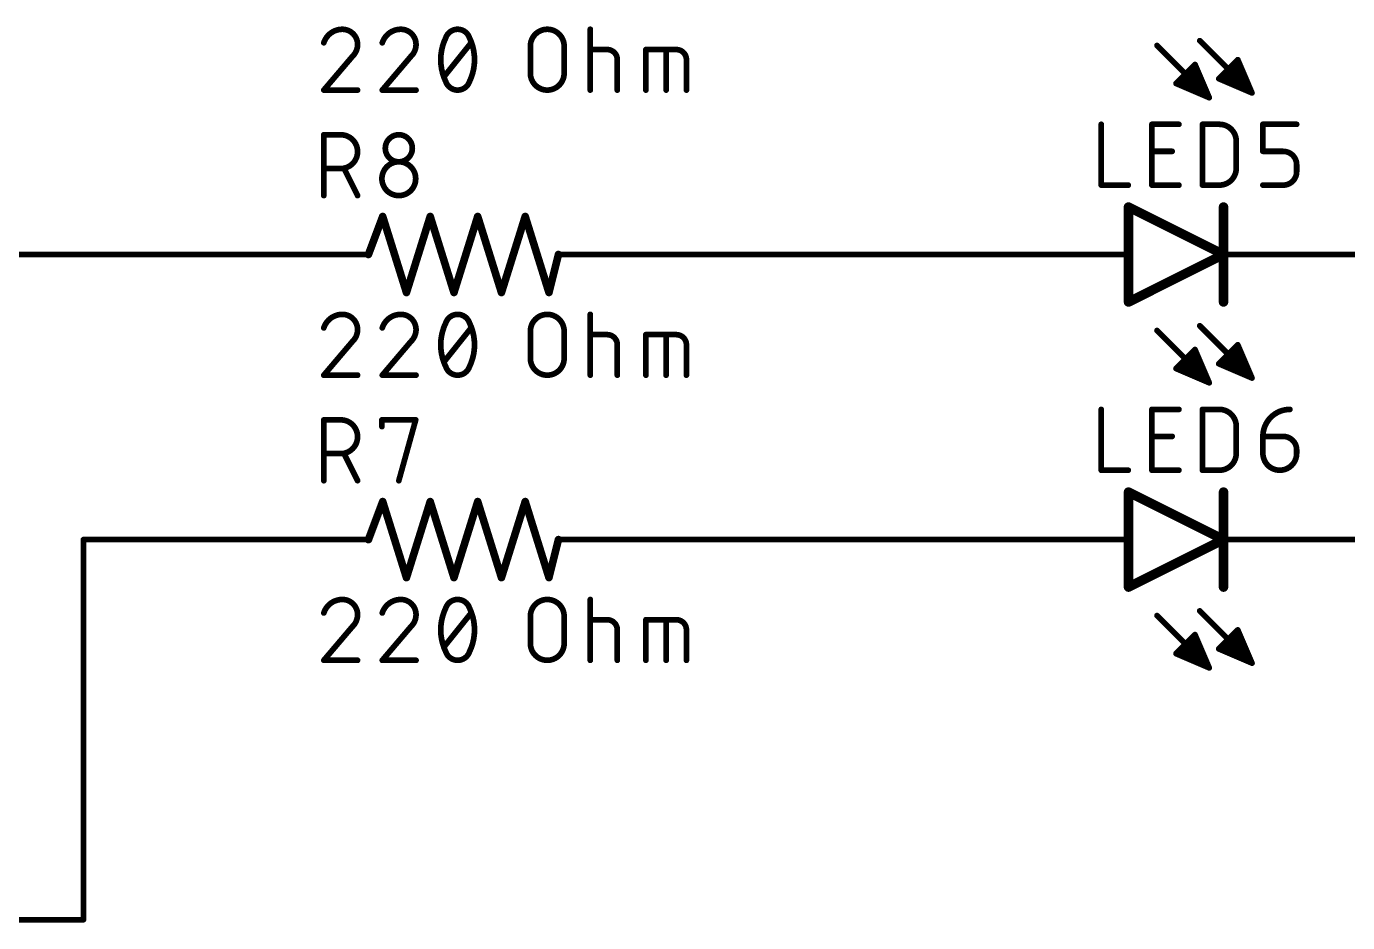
# Model space of a CAD drawing. Extents: x -51 to 244, y 79 to 198.
# Drawn here: x 173.74 to 209.06, y 78.66 to 102.62 of the extents above; entities that cross this region are included whole.
import ezdxf

# ---------------------------------------------------------------- set-up
doc = ezdxf.new("R2010")
doc.units = 0
for name, color, linetype in [('91', 122, 'CONTINUOUS'), ('94', 12, 'CONTINUOUS'), ('95', 251, 'CONTINUOUS'), ('96', 251, 'CONTINUOUS')]:
    doc.layers.add(name, color=color, linetype=linetype)

msp = doc.modelspace()

# ---------------------------------------------------------------- linework, layer by layer
at = {"layer": '91', "const_width": 0.1524}
for points in [[(93.98, 96.52), (180.34, 96.52)], [(190.5, 96.52), (200.66, 96.52)], [(208.28, 96.52), (241.3, 96.52)], [(175.26, 78.74), (175.26, 88.9)], [(175.26, 88.9), (180.34, 88.9)], [(190.5, 88.9), (200.66, 88.9)], [(208.28, 88.9), (241.3, 88.9)], [(91.44, 78.74), (175.26, 78.74)]]:
    msp.add_lwpolyline(points, dxfattribs=at)
at = {"layer": '91', "const_width": 0.0762}
for points in [[(180.34, 96.4819, 1), (180.34, 96.5581)], [(190.5, 96.5581, 1), (190.5, 96.4819)], [(200.66, 96.4819, 1), (200.66, 96.5581)], [(208.28, 96.5581, 1), (208.28, 96.4819)], [(175.2981, 88.9, 1), (175.2219, 88.9)], [(175.26, 88.9381, 1), (175.26, 88.8619)], [(180.34, 88.8619, 1), (180.34, 88.9381)], [(190.5, 88.9381, 1), (190.5, 88.8619)], [(200.66, 88.8619, 1), (200.66, 88.9381)], [(208.28, 88.9381, 1), (208.28, 88.8619)], [(175.2219, 78.74, 1), (175.2981, 78.74)], [(175.26, 78.7019, 1), (175.26, 78.7781)]]:
    msp.add_lwpolyline(points, format="xyb", dxfattribs=at)
at = {"layer": '94'}
for points, const_width in [([(203.962, 102.108), (205.359, 100.711)], 0.1524), ([(205.105, 102.235), (206.502, 100.838)], 0.1524), ([(205.613, 101.219), (206.121, 101.727)], 0.1524), ([(206.0956, 101.0122), (206.0956, 101.7016)], 0.1524), ([(206.121, 101.727), (206.502, 100.838)], 0.1524), ([(204.47, 101.092), (204.978, 101.6)], 0.1524), ([(204.724, 100.9831), (204.724, 101.346)], 0.1524), ([(204.8764, 100.9178), (204.8764, 101.4984)], 0.1524), ([(204.978, 101.6), (205.359, 100.711)], 0.1524), ([(205.0288, 100.8525), (205.0288, 101.4815)], 0.1524), ([(205.7908, 101.1428), (205.7908, 101.3968)], 0.1524), ([(205.9432, 101.0775), (205.9432, 101.5492)], 0.1524), ([(206.248, 100.9469), (206.248, 101.4307)], 0.1524), ([(205.359, 100.711), (204.47, 101.092)], 0.1524), ([(204.5716, 101.0485), (204.5716, 101.1936)], 0.1524), ([(205.1812, 100.7872), (205.1812, 101.1259)], 0.1524), ([(206.502, 100.838), (205.613, 101.219)], 0.1524), ([(205.6384, 101.2081), (205.6384, 101.2444)], 0.1524), ([(206.4004, 100.8815), (206.4004, 101.0751)], 0.1524), ([(205.3336, 100.7219), (205.3336, 100.7703)], 0.1524), ([(203.2, 97.79), (205.74, 96.52)], 0.254), ([(203.2, 97.79), (203.2, 96.52)], 0.254), ([(205.74, 97.79), (205.74, 96.52)], 0.254), ([(182.88, 96.52), (183.261, 97.536)], 0.2032), ([(183.261, 97.536), (183.896, 95.504)], 0.2032), ([(183.896, 95.504), (184.531, 97.536)], 0.2032), ([(184.531, 97.536), (185.166, 95.504)], 0.2032), ([(185.166, 95.504), (185.801, 97.536)], 0.2032), ([(185.801, 97.536), (186.436, 95.504)], 0.2032), ([(186.436, 95.504), (187.071, 97.536)], 0.2032), ([(187.071, 97.536), (187.706, 95.504)], 0.2032), ([(180.34, 96.52), (182.88, 96.52)], 0.1524), ([(187.706, 95.504), (187.96, 96.52)], 0.2032), ([(190.5, 96.52), (187.96, 96.52)], 0.1524), ([(200.66, 96.52), (203.2, 96.52)], 0.1524), ([(205.74, 96.52), (203.2, 95.25)], 0.254), ([(203.2, 96.52), (203.2, 95.25)], 0.254), ([(205.74, 96.52), (205.74, 95.25)], 0.254), ([(208.28, 96.52), (205.74, 96.52)], 0.1524), ([(205.105, 94.615), (206.502, 93.218)], 0.1524), ([(203.962, 94.488), (205.359, 93.091)], 0.1524), ([(204.47, 93.472), (204.978, 93.98)], 0.1524), ([(204.8764, 93.2978), (204.8764, 93.8784)], 0.1524), ([(204.978, 93.98), (205.359, 93.091)], 0.1524), ([(205.613, 93.599), (206.121, 94.107)], 0.1524), ([(205.9432, 93.4575), (205.9432, 93.9292)], 0.1524), ([(206.0956, 93.3922), (206.0956, 94.0816)], 0.1524), ([(206.121, 94.107), (206.502, 93.218)], 0.1524), ([(204.5716, 93.4285), (204.5716, 93.5736)], 0.1524), ([(204.724, 93.3631), (204.724, 93.726)], 0.1524), ([(205.0288, 93.2325), (205.0288, 93.8615)], 0.1524), ([(206.502, 93.218), (205.613, 93.599)], 0.1524), ([(205.6384, 93.5881), (205.6384, 93.6244)], 0.1524), ([(205.7908, 93.5228), (205.7908, 93.7768)], 0.1524), ([(206.248, 93.3269), (206.248, 93.8107)], 0.1524), ([(205.359, 93.091), (204.47, 93.472)], 0.1524), ([(205.1812, 93.1672), (205.1812, 93.5059)], 0.1524), ([(206.4004, 93.2615), (206.4004, 93.4551)], 0.1524), ([(205.3336, 93.1019), (205.3336, 93.1503)], 0.1524), ([(203.2, 90.17), (205.74, 88.9)], 0.254), ([(203.2, 90.17), (203.2, 88.9)], 0.254), ([(205.74, 90.17), (205.74, 88.9)], 0.254), ([(182.88, 88.9), (183.261, 89.916)], 0.2032), ([(183.261, 89.916), (183.896, 87.884)], 0.2032), ([(183.896, 87.884), (184.531, 89.916)], 0.2032), ([(184.531, 89.916), (185.166, 87.884)], 0.2032), ([(185.166, 87.884), (185.801, 89.916)], 0.2032), ([(185.801, 89.916), (186.436, 87.884)], 0.2032), ([(186.436, 87.884), (187.071, 89.916)], 0.2032), ([(187.071, 89.916), (187.706, 87.884)], 0.2032), ([(205.74, 88.9), (203.2, 87.63)], 0.254), ([(203.2, 88.9), (203.2, 87.63)], 0.254), ([(205.74, 88.9), (205.74, 87.63)], 0.254), ([(180.34, 88.9), (182.88, 88.9)], 0.1524), ([(187.706, 87.884), (187.96, 88.9)], 0.2032), ([(190.5, 88.9), (187.96, 88.9)], 0.1524), ([(200.66, 88.9), (203.2, 88.9)], 0.1524), ([(208.28, 88.9), (205.74, 88.9)], 0.1524), ([(203.962, 86.868), (205.359, 85.471)], 0.1524), ([(205.105, 86.995), (206.502, 85.598)], 0.1524), ([(205.613, 85.979), (206.121, 86.487)], 0.1524), ([(206.0956, 85.7722), (206.0956, 86.4616)], 0.1524), ([(206.121, 86.487), (206.502, 85.598)], 0.1524), ([(204.47, 85.852), (204.978, 86.36)], 0.1524), ([(204.8764, 85.6778), (204.8764, 86.2584)], 0.1524), ([(204.978, 86.36), (205.359, 85.471)], 0.1524), ([(205.0288, 85.6125), (205.0288, 86.2415)], 0.1524), ([(205.7908, 85.9028), (205.7908, 86.1568)], 0.1524), ([(205.9432, 85.8375), (205.9432, 86.3092)], 0.1524), ([(206.248, 85.7069), (206.248, 86.1907)], 0.1524), ([(205.359, 85.471), (204.47, 85.852)], 0.1524), ([(204.5716, 85.8085), (204.5716, 85.9536)], 0.1524), ([(204.724, 85.7431), (204.724, 86.106)], 0.1524), ([(205.1812, 85.5472), (205.1812, 85.8859)], 0.1524), ([(206.502, 85.598), (205.613, 85.979)], 0.1524), ([(205.6384, 85.9681), (205.6384, 86.0044)], 0.1524), ([(206.4004, 85.6415), (206.4004, 85.8351)], 0.1524), ([(205.3336, 85.4819), (205.3336, 85.5303)], 0.1524)]:
    msp.add_lwpolyline(points, dxfattribs=dict(at, const_width=const_width))
for points, const_width in [([(203.9889, 102.1349, 1), (203.9351, 102.0811)], 0.0762), ([(205.1319, 102.2619, 1), (205.0781, 102.2081)], 0.0762), ([(206.1337, 101.7016, 1), (206.0575, 101.7016)], 0.0762), ([(206.156, 101.742, 1), (206.086, 101.712)], 0.0762), ([(206.1479, 101.7001, 1), (206.0941, 101.7539)], 0.0762), ([(204.7621, 101.346, 1), (204.6859, 101.346)], 0.0762), ([(204.9145, 101.4984, 1), (204.8383, 101.4984)], 0.0762), ([(205.013, 101.615, 1), (204.943, 101.585)], 0.0762), ([(205.0049, 101.5731, 1), (204.9511, 101.6269)], 0.0762), ([(205.0669, 101.4815, 1), (204.9907, 101.4815)], 0.0762), ([(205.8289, 101.3968, 1), (205.7527, 101.3968)], 0.0762), ([(205.9813, 101.5492, 1), (205.9051, 101.5492)], 0.0762), ([(206.2861, 101.4307, 1), (206.2099, 101.4307)], 0.0762), ([(204.485, 101.127, 1), (204.455, 101.057)], 0.0762), ([(204.4431, 101.1189, 1), (204.4969, 101.0651)], 0.0762), ([(204.6097, 101.1936, 1), (204.5335, 101.1936)], 0.0762), ([(204.5335, 101.0485, 1), (204.6097, 101.0485)], 0.0762), ([(204.6859, 100.9831, 1), (204.7621, 100.9831)], 0.0762), ([(205.2193, 101.1259, 1), (205.1431, 101.1259)], 0.0762), ([(205.628, 101.254, 1), (205.598, 101.184)], 0.0762), ([(205.5861, 101.2459, 1), (205.6399, 101.1921)], 0.0762), ([(205.6765, 101.2444, 1), (205.6003, 101.2444)], 0.0762), ([(205.6003, 101.2081, 1), (205.6765, 101.2081)], 0.0762), ([(205.7527, 101.1428, 1), (205.8289, 101.1428)], 0.0762), ([(205.9051, 101.0775, 1), (205.9813, 101.0775)], 0.0762), ([(206.0575, 101.0122, 1), (206.1337, 101.0122)], 0.0762), ([(206.4385, 101.0751, 1), (206.3623, 101.0751)], 0.0762), ([(204.8383, 100.9178, 1), (204.9145, 100.9178)], 0.0762), ([(204.9907, 100.8525, 1), (205.0669, 100.8525)], 0.0762), ([(205.1431, 100.7872, 1), (205.2193, 100.7872)], 0.0762), ([(205.3717, 100.7703, 1), (205.2955, 100.7703)], 0.0762), ([(205.2955, 100.7219, 1), (205.3717, 100.7219)], 0.0762), ([(205.324, 100.696, 1), (205.394, 100.726)], 0.0762), ([(205.3321, 100.6841, 1), (205.3859, 100.7379)], 0.0762), ([(205.344, 100.676, 1), (205.374, 100.746)], 0.0762), ([(206.2099, 100.9469, 1), (206.2861, 100.9469)], 0.0762), ([(206.3623, 100.8815, 1), (206.4385, 100.8815)], 0.0762), ([(206.467, 100.823, 1), (206.537, 100.853)], 0.0762), ([(206.4751, 100.8111, 1), (206.5289, 100.8649)], 0.0762), ([(206.487, 100.803, 1), (206.517, 100.873)], 0.0762), ([(203.2284, 97.8468, 1), (203.1716, 97.7332)], 0.127), ([(203.2635, 97.79, 1), (203.1365, 97.79)], 0.127), ([(205.8035, 97.79, 1), (205.6765, 97.79)], 0.127), ([(183.3095, 97.5512, 1), (183.2125, 97.5208)], 0.1016), ([(183.3086, 97.5182, 1), (183.2134, 97.5538)], 0.1016), ([(184.5795, 97.5512, 1), (184.4825, 97.5208)], 0.1016), ([(184.5795, 97.5208, 1), (184.4825, 97.5512)], 0.1016), ([(185.8495, 97.5512, 1), (185.7525, 97.5208)], 0.1016), ([(185.8495, 97.5208, 1), (185.7525, 97.5512)], 0.1016), ([(187.1195, 97.5512, 1), (187.0225, 97.5208)], 0.1016), ([(187.1195, 97.5208, 1), (187.0225, 97.5512)], 0.1016), ([(180.34, 96.5581, 1), (180.34, 96.4819)], 0.0762), ([(182.8324, 96.5378, 1), (182.9276, 96.5022)], 0.1016), ([(182.88, 96.4819, 1), (182.88, 96.5581)], 0.0762), ([(188.0093, 96.5077, 1), (187.9107, 96.5323)], 0.1016), ([(187.96, 96.5581, 1), (187.96, 96.4819)], 0.0762), ([(190.5, 96.4819, 1), (190.5, 96.5581)], 0.0762), ([(200.66, 96.5581, 1), (200.66, 96.4819)], 0.0762), ([(203.2635, 96.52, 1), (203.1365, 96.52)], 0.127), ([(203.1365, 96.52, 1), (203.2635, 96.52)], 0.127), ([(203.2, 96.4819, 1), (203.2, 96.5581)], 0.0762), ([(205.8035, 96.52, 1), (205.6765, 96.52)], 0.127), ([(205.6765, 96.52, 1), (205.8035, 96.52)], 0.127), ([(205.7684, 96.4632, 1), (205.7116, 96.5768)], 0.127), ([(205.7116, 96.4632, 1), (205.7684, 96.5768)], 0.127), ([(205.74, 96.5581, 1), (205.74, 96.4819)], 0.0762), ([(208.28, 96.4819, 1), (208.28, 96.5581)], 0.0762), ([(183.8475, 95.5192, 1), (183.9445, 95.4888)], 0.1016), ([(183.8475, 95.4888, 1), (183.9445, 95.5192)], 0.1016), ([(185.1175, 95.5192, 1), (185.2145, 95.4888)], 0.1016), ([(185.1175, 95.4888, 1), (185.2145, 95.5192)], 0.1016), ([(186.3875, 95.5192, 1), (186.4845, 95.4888)], 0.1016), ([(186.3875, 95.4888, 1), (186.4845, 95.5192)], 0.1016), ([(187.6567, 95.5163, 1), (187.7553, 95.4917)], 0.1016), ([(187.6575, 95.4888, 1), (187.7545, 95.5192)], 0.1016), ([(203.1716, 95.3068, 1), (203.2284, 95.1932)], 0.127), ([(203.1365, 95.25, 1), (203.2635, 95.25)], 0.127), ([(205.6765, 95.25, 1), (205.8035, 95.25)], 0.127), ([(205.1319, 94.6419, 1), (205.0781, 94.5881)], 0.0762), ([(203.9889, 94.5149, 1), (203.9351, 94.4611)], 0.0762), ([(204.9145, 93.8784, 1), (204.8383, 93.8784)], 0.0762), ([(205.013, 93.995, 1), (204.943, 93.965)], 0.0762), ([(205.0049, 93.9531, 1), (204.9511, 94.0069)], 0.0762), ([(205.9813, 93.9292, 1), (205.9051, 93.9292)], 0.0762), ([(206.1337, 94.0816, 1), (206.0575, 94.0816)], 0.0762), ([(206.156, 94.122, 1), (206.086, 94.092)], 0.0762), ([(206.1479, 94.0801, 1), (206.0941, 94.1339)], 0.0762), ([(204.6097, 93.5736, 1), (204.5335, 93.5736)], 0.0762), ([(204.7621, 93.726, 1), (204.6859, 93.726)], 0.0762), ([(205.0669, 93.8615, 1), (204.9907, 93.8615)], 0.0762), ([(205.628, 93.634, 1), (205.598, 93.564)], 0.0762), ([(205.5861, 93.6259, 1), (205.6399, 93.5721)], 0.0762), ([(205.6765, 93.6244, 1), (205.6003, 93.6244)], 0.0762), ([(205.6003, 93.5881, 1), (205.6765, 93.5881)], 0.0762), ([(205.8289, 93.7768, 1), (205.7527, 93.7768)], 0.0762), ([(206.2861, 93.8107, 1), (206.2099, 93.8107)], 0.0762), ([(204.485, 93.507, 1), (204.455, 93.437)], 0.0762), ([(204.4431, 93.4989, 1), (204.4969, 93.4451)], 0.0762), ([(204.5335, 93.4285, 1), (204.6097, 93.4285)], 0.0762), ([(204.6859, 93.3631, 1), (204.7621, 93.3631)], 0.0762), ([(204.8383, 93.2978, 1), (204.9145, 93.2978)], 0.0762), ([(204.9907, 93.2325, 1), (205.0669, 93.2325)], 0.0762), ([(205.2193, 93.5059, 1), (205.1431, 93.5059)], 0.0762), ([(205.7527, 93.5228, 1), (205.8289, 93.5228)], 0.0762), ([(205.9051, 93.4575, 1), (205.9813, 93.4575)], 0.0762), ([(206.0575, 93.3922, 1), (206.1337, 93.3922)], 0.0762), ([(206.2099, 93.3269, 1), (206.2861, 93.3269)], 0.0762), ([(206.4385, 93.4551, 1), (206.3623, 93.4551)], 0.0762), ([(206.3623, 93.2615, 1), (206.4385, 93.2615)], 0.0762), ([(206.467, 93.203, 1), (206.537, 93.233)], 0.0762), ([(206.4751, 93.1911, 1), (206.5289, 93.2449)], 0.0762), ([(206.487, 93.183, 1), (206.517, 93.253)], 0.0762), ([(205.1431, 93.1672, 1), (205.2193, 93.1672)], 0.0762), ([(205.3717, 93.1503, 1), (205.2955, 93.1503)], 0.0762), ([(205.2955, 93.1019, 1), (205.3717, 93.1019)], 0.0762), ([(205.324, 93.076, 1), (205.394, 93.106)], 0.0762), ([(205.3321, 93.0641, 1), (205.3859, 93.1179)], 0.0762), ([(205.344, 93.056, 1), (205.374, 93.126)], 0.0762), ([(203.2284, 90.2268, 1), (203.1716, 90.1132)], 0.127), ([(203.2635, 90.17, 1), (203.1365, 90.17)], 0.127), ([(205.8035, 90.17, 1), (205.6765, 90.17)], 0.127), ([(183.3095, 89.9312, 1), (183.2125, 89.9008)], 0.1016), ([(183.3086, 89.8982, 1), (183.2134, 89.9338)], 0.1016), ([(184.5795, 89.9312, 1), (184.4825, 89.9008)], 0.1016), ([(184.5795, 89.9008, 1), (184.4825, 89.9312)], 0.1016), ([(185.8495, 89.9312, 1), (185.7525, 89.9008)], 0.1016), ([(185.8495, 89.9008, 1), (185.7525, 89.9312)], 0.1016), ([(187.1195, 89.9312, 1), (187.0225, 89.9008)], 0.1016), ([(187.1195, 89.9008, 1), (187.0225, 89.9312)], 0.1016), ([(203.2635, 88.9, 1), (203.1365, 88.9)], 0.127), ([(205.8035, 88.9, 1), (205.6765, 88.9)], 0.127), ([(205.7684, 88.8432, 1), (205.7116, 88.9568)], 0.127), ([(205.7116, 88.8432, 1), (205.7684, 88.9568)], 0.127), ([(180.34, 88.9381, 1), (180.34, 88.8619)], 0.0762), ([(182.8324, 88.9178, 1), (182.9276, 88.8822)], 0.1016), ([(182.88, 88.8619, 1), (182.88, 88.9381)], 0.0762), ([(188.0093, 88.8877, 1), (187.9107, 88.9123)], 0.1016), ([(187.96, 88.9381, 1), (187.96, 88.8619)], 0.0762), ([(190.5, 88.8619, 1), (190.5, 88.9381)], 0.0762), ([(200.66, 88.9381, 1), (200.66, 88.8619)], 0.0762), ([(203.1365, 88.9, 1), (203.2635, 88.9)], 0.127), ([(203.2, 88.8619, 1), (203.2, 88.9381)], 0.0762), ([(205.6765, 88.9, 1), (205.8035, 88.9)], 0.127), ([(205.74, 88.9381, 1), (205.74, 88.8619)], 0.0762), ([(208.28, 88.8619, 1), (208.28, 88.9381)], 0.0762), ([(183.8475, 87.8992, 1), (183.9445, 87.8688)], 0.1016), ([(183.8475, 87.8688, 1), (183.9445, 87.8992)], 0.1016), ([(185.1175, 87.8992, 1), (185.2145, 87.8688)], 0.1016), ([(185.1175, 87.8688, 1), (185.2145, 87.8992)], 0.1016), ([(186.3875, 87.8992, 1), (186.4845, 87.8688)], 0.1016), ([(186.3875, 87.8688, 1), (186.4845, 87.8992)], 0.1016), ([(187.6575, 87.8688, 1), (187.7545, 87.8992)], 0.1016), ([(187.6567, 87.8963, 1), (187.7553, 87.8717)], 0.1016), ([(203.1716, 87.6868, 1), (203.2284, 87.5732)], 0.127), ([(203.1365, 87.63, 1), (203.2635, 87.63)], 0.127), ([(205.6765, 87.63, 1), (205.8035, 87.63)], 0.127), ([(203.9889, 86.8949, 1), (203.9351, 86.8411)], 0.0762), ([(205.1319, 87.0219, 1), (205.0781, 86.9681)], 0.0762), ([(206.1337, 86.4616, 1), (206.0575, 86.4616)], 0.0762), ([(206.156, 86.502, 1), (206.086, 86.472)], 0.0762), ([(206.1479, 86.4601, 1), (206.0941, 86.5139)], 0.0762), ([(204.9145, 86.2584, 1), (204.8383, 86.2584)], 0.0762), ([(205.013, 86.375, 1), (204.943, 86.345)], 0.0762), ([(205.0049, 86.3331, 1), (204.9511, 86.3869)], 0.0762), ([(205.0669, 86.2415, 1), (204.9907, 86.2415)], 0.0762), ([(205.8289, 86.1568, 1), (205.7527, 86.1568)], 0.0762), ([(205.9813, 86.3092, 1), (205.9051, 86.3092)], 0.0762), ([(206.2861, 86.1907, 1), (206.2099, 86.1907)], 0.0762), ([(204.485, 85.887, 1), (204.455, 85.817)], 0.0762), ([(204.4431, 85.8789, 1), (204.4969, 85.8251)], 0.0762), ([(204.6097, 85.9536, 1), (204.5335, 85.9536)], 0.0762), ([(204.5335, 85.8085, 1), (204.6097, 85.8085)], 0.0762), ([(204.7621, 86.106, 1), (204.6859, 86.106)], 0.0762), ([(205.2193, 85.8859, 1), (205.1431, 85.8859)], 0.0762), ([(205.628, 86.014, 1), (205.598, 85.944)], 0.0762), ([(205.5861, 86.0059, 1), (205.6399, 85.9521)], 0.0762), ([(205.6765, 86.0044, 1), (205.6003, 86.0044)], 0.0762), ([(205.6003, 85.9681, 1), (205.6765, 85.9681)], 0.0762), ([(205.7527, 85.9028, 1), (205.8289, 85.9028)], 0.0762), ([(205.9051, 85.8375, 1), (205.9813, 85.8375)], 0.0762), ([(206.4385, 85.8351, 1), (206.3623, 85.8351)], 0.0762), ([(204.6859, 85.7431, 1), (204.7621, 85.7431)], 0.0762), ([(204.8383, 85.6778, 1), (204.9145, 85.6778)], 0.0762), ([(204.9907, 85.6125, 1), (205.0669, 85.6125)], 0.0762), ([(205.1431, 85.5472, 1), (205.2193, 85.5472)], 0.0762), ([(205.3717, 85.5303, 1), (205.2955, 85.5303)], 0.0762), ([(205.2955, 85.4819, 1), (205.3717, 85.4819)], 0.0762), ([(205.324, 85.456, 1), (205.394, 85.486)], 0.0762), ([(205.3321, 85.4441, 1), (205.3859, 85.4979)], 0.0762), ([(205.344, 85.436, 1), (205.374, 85.506)], 0.0762), ([(206.0575, 85.7722, 1), (206.1337, 85.7722)], 0.0762), ([(206.2099, 85.7069, 1), (206.2861, 85.7069)], 0.0762), ([(206.3623, 85.6415, 1), (206.4385, 85.6415)], 0.0762), ([(206.467, 85.583, 1), (206.537, 85.613)], 0.0762), ([(206.4751, 85.5711, 1), (206.5289, 85.6249)], 0.0762), ([(206.487, 85.563, 1), (206.517, 85.633)], 0.0762)]:
    msp.add_lwpolyline(points, format="xyb", dxfattribs=dict(at, const_width=const_width))
at = {"layer": '95', "const_width": 0.1524}
for points in [[(202.471, 99.9998), (202.471, 98.3742)], [(203.8257, 98.3742), (203.8257, 99.9998)], [(203.8257, 99.9998), (204.5482, 99.9998)], [(205.1775, 98.3742), (205.1775, 99.9998)], [(205.1775, 99.9998), (205.629, 99.9998)], [(206.7927, 99.2773), (206.7927, 99.9998)], [(206.7927, 99.9998), (207.6958, 99.9998)], [(181.6862, 98.0948), (181.6862, 99.7204)], [(181.6862, 99.7204), (182.1378, 99.7204)], [(206.0806, 99.5482), (206.0806, 98.8258)], [(203.8257, 99.2773), (204.3676, 99.2773)], [(207.3346, 99.2773), (206.7927, 99.2773)], [(207.6958, 98.7354), (207.6958, 98.9161)], [(182.1378, 98.8173), (181.6862, 98.8173)], [(182.5893, 98.0948), (182.2281, 98.8173)], [(202.471, 98.3742), (203.1935, 98.3742)], [(204.5482, 98.3742), (203.8257, 98.3742)], [(205.629, 98.3742), (205.1775, 98.3742)], [(206.7927, 98.3742), (207.3346, 98.3742)], [(202.471, 92.3798), (202.471, 90.7542)], [(203.8257, 90.7542), (203.8257, 92.3798)], [(203.8257, 92.3798), (204.5482, 92.3798)], [(205.1775, 90.7542), (205.1775, 92.3798)], [(205.1775, 92.3798), (205.629, 92.3798)], [(181.6862, 90.4748), (181.6862, 92.1004)], [(181.6862, 92.1004), (182.1378, 92.1004)], [(183.2402, 91.9198), (183.2402, 92.1004)], [(183.2402, 92.1004), (184.1433, 92.1004)], [(184.1433, 92.1004), (183.6917, 90.4748)], [(206.0806, 91.9282), (206.0806, 91.2058)], [(203.8257, 91.6573), (204.3676, 91.6573)], [(206.7927, 91.6573), (207.3346, 91.6573)], [(206.7927, 91.2058), (206.7927, 91.6573)], [(182.1378, 91.1973), (181.6862, 91.1973)], [(182.5893, 90.4748), (182.2281, 91.1973)], [(207.6958, 91.2961), (207.6958, 91.2058)], [(202.471, 90.7542), (203.1935, 90.7542)], [(204.5482, 90.7542), (203.8257, 90.7542)], [(205.629, 90.7542), (205.1775, 90.7542)]]:
    msp.add_lwpolyline(points, dxfattribs=at)
at = {"layer": '95'}
for points, const_width in [([(202.5091, 99.9998, 1), (202.4329, 99.9998)], 0.0762), ([(203.8638, 99.9998, 1), (203.7876, 99.9998)], 0.0762), ([(203.8257, 100.0379, 1), (203.8257, 99.9617)], 0.0762), ([(204.5482, 99.9617, 1), (204.5482, 100.0379)], 0.0762), ([(205.2156, 99.9998, 1), (205.1394, 99.9998)], 0.0762), ([(205.1775, 100.0379, 1), (205.1775, 99.9617)], 0.0762), ([(206.0806, 99.5482, 0.4142), (205.629, 99.9998)], 0.1524), ([(205.629, 100.0379, 1), (205.629, 99.9617)], 0.0762), ([(205.629, 99.9617, 1), (205.629, 100.0379)], 0.0762), ([(206.8308, 99.9998, 1), (206.7546, 99.9998)], 0.0762), ([(206.7927, 100.0379, 1), (206.7927, 99.9617)], 0.0762), ([(207.6958, 99.9617, 1), (207.6958, 100.0379)], 0.0762), ([(181.7243, 99.7204, 1), (181.6481, 99.7204)], 0.0762), ([(181.6862, 99.7585, 1), (181.6862, 99.6823)], 0.0762), ([(182.1378, 98.8173, 1), (182.1378, 99.7204)], 0.1524), ([(182.1378, 99.7585, 1), (182.1378, 99.6823)], 0.0762), ([(182.1378, 99.6823, 1), (182.1378, 99.7585)], 0.0762), ([(184.053, 99.3592, 1), (183.3305, 99.3592)], 0.1524), ([(206.1187, 99.5482, 1), (206.0425, 99.5482)], 0.0762), ([(183.3305, 99.3592, 1), (184.053, 99.3592)], 0.1524), ([(183.3686, 99.3592, 1), (183.2924, 99.3592)], 0.0762), ([(183.2924, 99.3592, 1), (183.3686, 99.3592)], 0.0762), ([(184.0911, 99.3592, 1), (184.0149, 99.3592)], 0.0762), ([(184.0149, 99.3592, 1), (184.0911, 99.3592)], 0.0762), ([(203.8257, 99.3154, 1), (203.8257, 99.2392)], 0.0762), ([(204.3676, 99.2392, 1), (204.3676, 99.3154)], 0.0762), ([(206.0425, 99.5482, 1), (206.1187, 99.5482)], 0.0762), ([(206.7927, 99.3154, 1), (206.7927, 99.2392)], 0.0762), ([(206.7546, 99.2773, 1), (206.8308, 99.2773)], 0.0762), ([(207.6958, 98.9161, 0.4142), (207.3346, 99.2773)], 0.1524), ([(207.3346, 99.3154, 1), (207.3346, 99.2392)], 0.0762), ([(207.3346, 99.2392, 1), (207.3346, 99.3154)], 0.0762), ([(184.1433, 98.5464, 1), (183.2402, 98.5464)], 0.1524), ([(205.629, 98.3742, 0.4142), (206.0806, 98.8258)], 0.1524), ([(206.1187, 98.8258, 1), (206.0425, 98.8258)], 0.0762), ([(207.7339, 98.9161, 1), (207.6577, 98.9161)], 0.0762), ([(207.6577, 98.9161, 1), (207.7339, 98.9161)], 0.0762), ([(181.6862, 98.8554, 1), (181.6862, 98.7792)], 0.0762), ([(182.1378, 98.8554, 1), (182.1378, 98.7792)], 0.0762), ([(182.1378, 98.7792, 1), (182.1378, 98.8554)], 0.0762), ([(182.2621, 98.8343, 1), (182.194, 98.8002)], 0.0762), ([(183.2402, 98.5464, 1), (184.1433, 98.5464)], 0.1524), ([(183.2783, 98.5464, 1), (183.2021, 98.5464)], 0.0762), ([(183.2021, 98.5464, 1), (183.2783, 98.5464)], 0.0762), ([(184.1814, 98.5464, 1), (184.1052, 98.5464)], 0.0762), ([(184.1052, 98.5464, 1), (184.1814, 98.5464)], 0.0762), ([(206.0425, 98.8258, 1), (206.1187, 98.8258)], 0.0762), ([(207.3346, 98.3742, 0.4142), (207.6958, 98.7354)], 0.1524), ([(207.7339, 98.7354, 1), (207.6577, 98.7354)], 0.0762), ([(207.6577, 98.7354, 1), (207.7339, 98.7354)], 0.0762), ([(202.471, 98.4123, 1), (202.471, 98.3361)], 0.0762), ([(202.4329, 98.3742, 1), (202.5091, 98.3742)], 0.0762), ([(203.1935, 98.3361, 1), (203.1935, 98.4123)], 0.0762), ([(203.8257, 98.4123, 1), (203.8257, 98.3361)], 0.0762), ([(203.7876, 98.3742, 1), (203.8638, 98.3742)], 0.0762), ([(204.5482, 98.3361, 1), (204.5482, 98.4123)], 0.0762), ([(205.1775, 98.4123, 1), (205.1775, 98.3361)], 0.0762), ([(205.1394, 98.3742, 1), (205.2156, 98.3742)], 0.0762), ([(205.629, 98.4123, 1), (205.629, 98.3361)], 0.0762), ([(205.629, 98.3361, 1), (205.629, 98.4123)], 0.0762), ([(206.7927, 98.4123, 1), (206.7927, 98.3361)], 0.0762), ([(207.3346, 98.4123, 1), (207.3346, 98.3361)], 0.0762), ([(207.3346, 98.3361, 1), (207.3346, 98.4123)], 0.0762), ([(181.6481, 98.0948, 1), (181.7243, 98.0948)], 0.0762), ([(182.5552, 98.0778, 1), (182.6234, 98.1118)], 0.0762), ([(202.5091, 92.3798, 1), (202.4329, 92.3798)], 0.0762), ([(203.8638, 92.3798, 1), (203.7876, 92.3798)], 0.0762), ([(203.8257, 92.4179, 1), (203.8257, 92.3417)], 0.0762), ([(204.5482, 92.3417, 1), (204.5482, 92.4179)], 0.0762), ([(205.2156, 92.3798, 1), (205.1394, 92.3798)], 0.0762), ([(205.1775, 92.4179, 1), (205.1775, 92.3417)], 0.0762), ([(206.0806, 91.9282, 0.4142), (205.629, 92.3798)], 0.1524), ([(205.629, 92.4179, 1), (205.629, 92.3417)], 0.0762), ([(205.629, 92.3417, 1), (205.629, 92.4179)], 0.0762), ([(207.5152, 92.3798, 0.4142), (206.7927, 91.6573)], 0.1524), ([(207.5152, 92.3417, 1), (207.5152, 92.4179)], 0.0762), ([(181.7243, 92.1004, 1), (181.6481, 92.1004)], 0.0762), ([(181.6862, 92.1385, 1), (181.6862, 92.0623)], 0.0762), ([(182.1378, 91.1973, 1), (182.1378, 92.1004)], 0.1524), ([(182.1378, 92.1385, 1), (182.1378, 92.0623)], 0.0762), ([(182.1378, 92.0623, 1), (182.1378, 92.1385)], 0.0762), ([(183.2783, 92.1004, 1), (183.2021, 92.1004)], 0.0762), ([(183.2402, 92.1385, 1), (183.2402, 92.0623)], 0.0762), ([(183.2021, 91.9198, 1), (183.2783, 91.9198)], 0.0762), ([(184.18, 92.0902, 1), (184.1066, 92.1106)], 0.0762), ([(184.1433, 92.0623, 1), (184.1433, 92.1385)], 0.0762), ([(206.1187, 91.9282, 1), (206.0425, 91.9282)], 0.0762), ([(206.0425, 91.9282, 1), (206.1187, 91.9282)], 0.0762), ([(203.8257, 91.6954, 1), (203.8257, 91.6192)], 0.0762), ([(204.3676, 91.6192, 1), (204.3676, 91.6954)], 0.0762), ([(206.7927, 91.6954, 1), (206.7927, 91.6192)], 0.0762), ([(206.8308, 91.6573, 1), (206.7546, 91.6573)], 0.0762), ([(206.7546, 91.6573, 1), (206.8308, 91.6573)], 0.0762), ([(207.6958, 91.2961, 0.4142), (207.3346, 91.6573)], 0.1524), ([(207.3346, 91.6954, 1), (207.3346, 91.6192)], 0.0762), ([(207.3346, 91.6192, 1), (207.3346, 91.6954)], 0.0762), ([(181.6862, 91.2354, 1), (181.6862, 91.1592)], 0.0762), ([(182.1378, 91.2354, 1), (182.1378, 91.1592)], 0.0762), ([(182.1378, 91.1592, 1), (182.1378, 91.2354)], 0.0762), ([(182.2621, 91.2143, 1), (182.194, 91.1802)], 0.0762), ([(205.629, 90.7542, 0.4142), (206.0806, 91.2058)], 0.1524), ([(206.1187, 91.2058, 1), (206.0425, 91.2058)], 0.0762), ([(206.0425, 91.2058, 1), (206.1187, 91.2058)], 0.0762), ([(206.7927, 91.2058, 1), (207.6958, 91.2058)], 0.1524), ([(206.8308, 91.2058, 1), (206.7546, 91.2058)], 0.0762), ([(206.7546, 91.2058, 1), (206.8308, 91.2058)], 0.0762), ([(207.7339, 91.2961, 1), (207.6577, 91.2961)], 0.0762), ([(207.6577, 91.2961, 1), (207.7339, 91.2961)], 0.0762), ([(207.7339, 91.2058, 1), (207.6577, 91.2058)], 0.0762), ([(207.6577, 91.2058, 1), (207.7339, 91.2058)], 0.0762), ([(202.471, 90.7923, 1), (202.471, 90.7161)], 0.0762), ([(202.4329, 90.7542, 1), (202.5091, 90.7542)], 0.0762), ([(203.1935, 90.7161, 1), (203.1935, 90.7923)], 0.0762), ([(203.8257, 90.7923, 1), (203.8257, 90.7161)], 0.0762), ([(203.7876, 90.7542, 1), (203.8638, 90.7542)], 0.0762), ([(204.5482, 90.7161, 1), (204.5482, 90.7923)], 0.0762), ([(205.1775, 90.7923, 1), (205.1775, 90.7161)], 0.0762), ([(205.1394, 90.7542, 1), (205.2156, 90.7542)], 0.0762), ([(205.629, 90.7923, 1), (205.629, 90.7161)], 0.0762), ([(205.629, 90.7161, 1), (205.629, 90.7923)], 0.0762), ([(181.6481, 90.4748, 1), (181.7243, 90.4748)], 0.0762), ([(182.5552, 90.4578, 1), (182.6234, 90.4918)], 0.0762), ([(183.655, 90.485, 1), (183.7284, 90.4646)], 0.0762)]:
    msp.add_lwpolyline(points, format="xyb", dxfattribs=dict(at, const_width=const_width))
at = {"layer": '96'}
for points, const_width in [([(182.1829, 102.5398, 0.3252), (181.6862, 102.1786)], 0.1524), ([(182.5893, 102.1334, 0.4142), (182.1829, 102.5398)], 0.1524), ([(182.1829, 102.5779, 1), (182.1829, 102.5017)], 0.0762), ([(182.1829, 102.5017, 1), (182.1829, 102.5779)], 0.0762), ([(183.746, 102.5398, 0.3252), (183.2493, 102.1786)], 0.1524), ([(184.1524, 102.1334, 0.4142), (183.746, 102.5398)], 0.1524), ([(183.746, 102.5779, 1), (183.746, 102.5017)], 0.0762), ([(183.746, 102.5017, 1), (183.746, 102.5779)], 0.0762), ([(185.264, 102.5398, 0.3205), (184.9479, 102.314)], 0.1524), ([(185.5801, 102.314, 0.3205), (185.264, 102.5398)], 0.1524), ([(185.264, 102.5779, 1), (185.264, 102.5017)], 0.0762), ([(185.264, 102.5017, 1), (185.264, 102.5779)], 0.0762), ([(188.1123, 102.0882, 1), (187.2092, 102.0882)], 0.1524), ([(188.8487, 102.5398, 1), (188.7725, 102.5398)], 0.0762), ([(181.65, 102.1903, 1), (181.7224, 102.1668)], 0.0762), ([(182.4538, 101.8173, 0.2053), (182.5893, 102.1334)], 0.1524), ([(182.6274, 102.1334, 1), (182.5512, 102.1334)], 0.0762), ([(182.5512, 102.1334, 1), (182.6274, 102.1334)], 0.0762), ([(183.2131, 102.1903, 1), (183.2856, 102.1668)], 0.0762), ([(184.017, 101.8173, 0.2053), (184.1524, 102.1334)], 0.1524), ([(184.1905, 102.1334, 1), (184.1143, 102.1334)], 0.0762), ([(184.1143, 102.1334, 1), (184.1905, 102.1334)], 0.0762), ([(184.9479, 102.314, 0.1139), (184.8124, 101.727)], 0.1524), ([(184.9119, 102.3264, 1), (184.9839, 102.3017)], 0.0762), ([(184.9822, 102.2973, 1), (184.9137, 102.3307)], 0.0762), ([(185.6143, 102.3307, 1), (185.5458, 102.2973)], 0.0762), ([(185.7156, 101.727, 0.1139), (185.5801, 102.314)], 0.1524), ([(185.544, 102.3017, 1), (185.6161, 102.3264)], 0.0762), ([(185.655, 102.1548, 1), (185.5955, 102.2024)], 0.0762), ([(187.2473, 102.0882, 1), (187.1711, 102.0882)], 0.0762), ([(187.1711, 102.0882, 1), (187.2473, 102.0882)], 0.0762), ([(188.1504, 102.0882, 1), (188.0742, 102.0882)], 0.0762), ([(188.0742, 102.0882, 1), (188.1504, 102.0882)], 0.0762), ([(182.4276, 101.8449, 1), (182.4801, 101.7897)], 0.0762), ([(182.4829, 101.7926, 1), (182.4248, 101.842)], 0.0762), ([(183.9907, 101.8449, 1), (184.0432, 101.7897)], 0.0762), ([(184.046, 101.7926, 1), (183.9879, 101.842)], 0.0762), ([(184.8124, 101.727, 0.1139), (184.9479, 101.14)], 0.1524), ([(184.8505, 101.727, 1), (184.7743, 101.727)], 0.0762), ([(184.7743, 101.727, 1), (184.8505, 101.727)], 0.0762), ([(185.5801, 101.14, 0.1139), (185.7156, 101.727)], 0.1524), ([(185.7537, 101.727, 1), (185.6775, 101.727)], 0.0762), ([(185.6775, 101.727, 1), (185.7537, 101.727)], 0.0762), ([(188.8106, 102.036, 1), (188.8106, 101.9598)], 0.0762), ([(189.533, 101.727, 0.4142), (189.2621, 101.9979)], 0.1524), ([(189.2621, 102.036, 1), (189.2621, 101.9598)], 0.0762), ([(189.2621, 101.9598, 1), (189.2621, 102.036)], 0.0762), ([(189.5711, 101.727, 1), (189.4949, 101.727)], 0.0762), ([(189.4949, 101.727, 1), (189.5711, 101.727)], 0.0762), ([(190.3354, 101.9979, 1), (190.2592, 101.9979)], 0.0762), ([(190.2973, 102.036, 1), (190.2973, 101.9598)], 0.0762), ([(190.8772, 101.9979, 1), (190.801, 101.9979)], 0.0762), ([(191.381, 101.727, 0.4142), (191.1101, 101.9979)], 0.1524), ([(191.1101, 102.036, 1), (191.1101, 101.9598)], 0.0762), ([(191.1101, 101.9598, 1), (191.1101, 102.036)], 0.0762), ([(191.4191, 101.727, 1), (191.3429, 101.727)], 0.0762), ([(191.3429, 101.727, 1), (191.4191, 101.727)], 0.0762), ([(187.2092, 101.3658, 1), (188.1123, 101.3658)], 0.1524), ([(187.2473, 101.3658, 1), (187.1711, 101.3658)], 0.0762), ([(187.1711, 101.3658, 1), (187.2473, 101.3658)], 0.0762), ([(188.1504, 101.3658, 1), (188.0742, 101.3658)], 0.0762), ([(188.0742, 101.3658, 1), (188.1504, 101.3658)], 0.0762), ([(184.873, 101.2992, 1), (184.9325, 101.2516)], 0.0762), ([(184.9479, 101.14, 0.3205), (185.264, 100.9142)], 0.1524), ([(184.9839, 101.1523, 1), (184.9119, 101.1276)], 0.0762), ([(184.9137, 101.1233, 1), (184.9822, 101.1567)], 0.0762), ([(185.264, 100.9142, 0.3205), (185.5801, 101.14)], 0.1524), ([(185.5458, 101.1567, 1), (185.6143, 101.1233)], 0.0762), ([(185.6161, 101.1276, 1), (185.544, 101.1523)], 0.0762), ([(181.6862, 100.9523, 1), (181.6862, 100.8761)], 0.0762), ([(181.6572, 100.9389, 1), (181.7152, 100.8895)], 0.0762), ([(182.5893, 100.8761, 1), (182.5893, 100.9523)], 0.0762), ([(183.2493, 100.9523, 1), (183.2493, 100.8761)], 0.0762), ([(183.2203, 100.9389, 1), (183.2784, 100.8895)], 0.0762), ([(184.1524, 100.8761, 1), (184.1524, 100.9523)], 0.0762), ([(185.264, 100.9523, 1), (185.264, 100.8761)], 0.0762), ([(185.264, 100.8761, 1), (185.264, 100.9523)], 0.0762), ([(188.7725, 100.9142, 1), (188.8487, 100.9142)], 0.0762), ([(189.4949, 100.9142, 1), (189.5711, 100.9142)], 0.0762), ([(190.2592, 100.9142, 1), (190.3354, 100.9142)], 0.0762), ([(190.801, 100.9142, 1), (190.8772, 100.9142)], 0.0762), ([(191.3429, 100.9142, 1), (191.4191, 100.9142)], 0.0762), ([(182.1829, 94.9198, 0.3252), (181.6862, 94.5586)], 0.1524), ([(182.5893, 94.5134, 0.4142), (182.1829, 94.9198)], 0.1524), ([(182.1829, 94.9579, 1), (182.1829, 94.8817)], 0.0762), ([(182.1829, 94.8817, 1), (182.1829, 94.9579)], 0.0762), ([(183.746, 94.9198, 0.3252), (183.2493, 94.5586)], 0.1524), ([(184.1524, 94.5134, 0.4142), (183.746, 94.9198)], 0.1524), ([(183.746, 94.9579, 1), (183.746, 94.8817)], 0.0762), ([(183.746, 94.8817, 1), (183.746, 94.9579)], 0.0762), ([(184.9479, 94.694, 0.1139), (184.8124, 94.107)], 0.1524), ([(185.264, 94.9198, 0.3205), (184.9479, 94.694)], 0.1524), ([(184.9119, 94.7064, 1), (184.9839, 94.6817)], 0.0762), ([(184.9822, 94.6773, 1), (184.9137, 94.7107)], 0.0762), ([(185.5801, 94.694, 0.3205), (185.264, 94.9198)], 0.1524), ([(185.264, 94.9579, 1), (185.264, 94.8817)], 0.0762), ([(185.264, 94.8817, 1), (185.264, 94.9579)], 0.0762), ([(185.6143, 94.7107, 1), (185.5458, 94.6773)], 0.0762), ([(185.7156, 94.107, 0.1139), (185.5801, 94.694)], 0.1524), ([(185.544, 94.6817, 1), (185.6161, 94.7064)], 0.0762), ([(188.1123, 94.4682, 1), (187.2092, 94.4682)], 0.1524), ([(188.8487, 94.9198, 1), (188.7725, 94.9198)], 0.0762), ([(181.65, 94.5703, 1), (181.7224, 94.5468)], 0.0762), ([(182.4538, 94.1973, 0.2053), (182.5893, 94.5134)], 0.1524), ([(182.6274, 94.5134, 1), (182.5512, 94.5134)], 0.0762), ([(182.5512, 94.5134, 1), (182.6274, 94.5134)], 0.0762), ([(183.2131, 94.5703, 1), (183.2856, 94.5468)], 0.0762), ([(184.017, 94.1973, 0.2053), (184.1524, 94.5134)], 0.1524), ([(184.1905, 94.5134, 1), (184.1143, 94.5134)], 0.0762), ([(184.1143, 94.5134, 1), (184.1905, 94.5134)], 0.0762), ([(185.655, 94.5348, 1), (185.5955, 94.5824)], 0.0762), ([(187.2473, 94.4682, 1), (187.1711, 94.4682)], 0.0762), ([(187.1711, 94.4682, 1), (187.2473, 94.4682)], 0.0762), ([(188.1504, 94.4682, 1), (188.0742, 94.4682)], 0.0762), ([(188.0742, 94.4682, 1), (188.1504, 94.4682)], 0.0762), ([(188.8106, 94.416, 1), (188.8106, 94.3398)], 0.0762), ([(189.533, 94.107, 0.4142), (189.2621, 94.3779)], 0.1524), ([(189.2621, 94.416, 1), (189.2621, 94.3398)], 0.0762), ([(189.2621, 94.3398, 1), (189.2621, 94.416)], 0.0762), ([(190.3354, 94.3779, 1), (190.2592, 94.3779)], 0.0762), ([(190.2973, 94.416, 1), (190.2973, 94.3398)], 0.0762), ([(190.8772, 94.3779, 1), (190.801, 94.3779)], 0.0762), ([(191.381, 94.107, 0.4142), (191.1101, 94.3779)], 0.1524), ([(191.1101, 94.416, 1), (191.1101, 94.3398)], 0.0762), ([(191.1101, 94.3398, 1), (191.1101, 94.416)], 0.0762), ([(182.4276, 94.2249, 1), (182.4801, 94.1697)], 0.0762), ([(182.4829, 94.1726, 1), (182.4248, 94.222)], 0.0762), ([(183.9907, 94.2249, 1), (184.0432, 94.1697)], 0.0762), ([(184.046, 94.1726, 1), (183.9879, 94.222)], 0.0762), ([(184.8124, 94.107, 0.1139), (184.9479, 93.52)], 0.1524), ([(184.8505, 94.107, 1), (184.7743, 94.107)], 0.0762), ([(184.7743, 94.107, 1), (184.8505, 94.107)], 0.0762), ([(185.5801, 93.52, 0.1139), (185.7156, 94.107)], 0.1524), ([(185.7537, 94.107, 1), (185.6775, 94.107)], 0.0762), ([(185.6775, 94.107, 1), (185.7537, 94.107)], 0.0762), ([(189.5711, 94.107, 1), (189.4949, 94.107)], 0.0762), ([(189.4949, 94.107, 1), (189.5711, 94.107)], 0.0762), ([(191.4191, 94.107, 1), (191.3429, 94.107)], 0.0762), ([(191.3429, 94.107, 1), (191.4191, 94.107)], 0.0762), ([(184.873, 93.6792, 1), (184.9325, 93.6316)], 0.0762), ([(187.2092, 93.7458, 1), (188.1123, 93.7458)], 0.1524), ([(187.2473, 93.7458, 1), (187.1711, 93.7458)], 0.0762), ([(187.1711, 93.7458, 1), (187.2473, 93.7458)], 0.0762), ([(188.1504, 93.7458, 1), (188.0742, 93.7458)], 0.0762), ([(188.0742, 93.7458, 1), (188.1504, 93.7458)], 0.0762), ([(181.6862, 93.3323, 1), (181.6862, 93.2561)], 0.0762), ([(181.6572, 93.3189, 1), (181.7152, 93.2695)], 0.0762), ([(182.5893, 93.2561, 1), (182.5893, 93.3323)], 0.0762), ([(183.2493, 93.3323, 1), (183.2493, 93.2561)], 0.0762), ([(183.2203, 93.3189, 1), (183.2784, 93.2695)], 0.0762), ([(184.1524, 93.2561, 1), (184.1524, 93.3323)], 0.0762), ([(184.9479, 93.52, 0.3205), (185.264, 93.2942)], 0.1524), ([(184.9839, 93.5323, 1), (184.9119, 93.5076)], 0.0762), ([(184.9137, 93.5033, 1), (184.9822, 93.5367)], 0.0762), ([(185.264, 93.2942, 0.3205), (185.5801, 93.52)], 0.1524), ([(185.264, 93.3323, 1), (185.264, 93.2561)], 0.0762), ([(185.264, 93.2561, 1), (185.264, 93.3323)], 0.0762), ([(185.5458, 93.5367, 1), (185.6143, 93.5033)], 0.0762), ([(185.6161, 93.5076, 1), (185.544, 93.5323)], 0.0762), ([(188.7725, 93.2942, 1), (188.8487, 93.2942)], 0.0762), ([(189.4949, 93.2942, 1), (189.5711, 93.2942)], 0.0762), ([(190.2592, 93.2942, 1), (190.3354, 93.2942)], 0.0762), ([(190.801, 93.2942, 1), (190.8772, 93.2942)], 0.0762), ([(191.3429, 93.2942, 1), (191.4191, 93.2942)], 0.0762), ([(182.1829, 87.2998, 0.3252), (181.6862, 86.9386)], 0.1524), ([(182.5893, 86.8934, 0.4142), (182.1829, 87.2998)], 0.1524), ([(182.1829, 87.3379, 1), (182.1829, 87.2617)], 0.0762), ([(182.1829, 87.2617, 1), (182.1829, 87.3379)], 0.0762), ([(183.746, 87.2998, 0.3252), (183.2493, 86.9386)], 0.1524), ([(184.1524, 86.8934, 0.4142), (183.746, 87.2998)], 0.1524), ([(183.746, 87.3379, 1), (183.746, 87.2617)], 0.0762), ([(183.746, 87.2617, 1), (183.746, 87.3379)], 0.0762), ([(185.264, 87.2998, 0.3205), (184.9479, 87.074)], 0.1524), ([(185.5801, 87.074, 0.3205), (185.264, 87.2998)], 0.1524), ([(185.264, 87.3379, 1), (185.264, 87.2617)], 0.0762), ([(185.264, 87.2617, 1), (185.264, 87.3379)], 0.0762), ([(188.1123, 86.8482, 1), (187.2092, 86.8482)], 0.1524), ([(188.8487, 87.2998, 1), (188.7725, 87.2998)], 0.0762), ([(181.65, 86.9503, 1), (181.7224, 86.9268)], 0.0762), ([(182.4538, 86.5773, 0.2053), (182.5893, 86.8934)], 0.1524), ([(182.6274, 86.8934, 1), (182.5512, 86.8934)], 0.0762), ([(182.5512, 86.8934, 1), (182.6274, 86.8934)], 0.0762), ([(183.2131, 86.9503, 1), (183.2856, 86.9268)], 0.0762), ([(184.017, 86.5773, 0.2053), (184.1524, 86.8934)], 0.1524), ([(184.1905, 86.8934, 1), (184.1143, 86.8934)], 0.0762), ([(184.1143, 86.8934, 1), (184.1905, 86.8934)], 0.0762), ([(184.9479, 87.074, 0.1139), (184.8124, 86.487)], 0.1524), ([(184.9119, 87.0864, 1), (184.9839, 87.0617)], 0.0762), ([(184.9822, 87.0573, 1), (184.9137, 87.0907)], 0.0762), ([(185.6143, 87.0907, 1), (185.5458, 87.0573)], 0.0762), ([(185.7156, 86.487, 0.1139), (185.5801, 87.074)], 0.1524), ([(185.544, 87.0617, 1), (185.6161, 87.0864)], 0.0762), ([(185.655, 86.9148, 1), (185.5955, 86.9624)], 0.0762), ([(187.2473, 86.8482, 1), (187.1711, 86.8482)], 0.0762), ([(188.1504, 86.8482, 1), (188.0742, 86.8482)], 0.0762), ([(182.4276, 86.6049, 1), (182.4801, 86.5497)], 0.0762), ([(182.4829, 86.5526, 1), (182.4248, 86.602)], 0.0762), ([(183.9907, 86.6049, 1), (184.0432, 86.5497)], 0.0762), ([(184.046, 86.5526, 1), (183.9879, 86.602)], 0.0762), ([(184.8124, 86.487, 0.1139), (184.9479, 85.9)], 0.1524), ([(184.8505, 86.487, 1), (184.7743, 86.487)], 0.0762), ([(185.5801, 85.9, 0.1139), (185.7156, 86.487)], 0.1524), ([(185.7537, 86.487, 1), (185.6775, 86.487)], 0.0762), ([(187.1711, 86.8482, 1), (187.2473, 86.8482)], 0.0762), ([(188.0742, 86.8482, 1), (188.1504, 86.8482)], 0.0762), ([(188.8106, 86.796, 1), (188.8106, 86.7198)], 0.0762), ([(189.533, 86.487, 0.4142), (189.2621, 86.7579)], 0.1524), ([(189.2621, 86.796, 1), (189.2621, 86.7198)], 0.0762), ([(189.2621, 86.7198, 1), (189.2621, 86.796)], 0.0762), ([(189.5711, 86.487, 1), (189.4949, 86.487)], 0.0762), ([(190.3354, 86.7579, 1), (190.2592, 86.7579)], 0.0762), ([(190.2973, 86.796, 1), (190.2973, 86.7198)], 0.0762), ([(190.8772, 86.7579, 1), (190.801, 86.7579)], 0.0762), ([(191.381, 86.487, 0.4142), (191.1101, 86.7579)], 0.1524), ([(191.1101, 86.796, 1), (191.1101, 86.7198)], 0.0762), ([(191.1101, 86.7198, 1), (191.1101, 86.796)], 0.0762), ([(191.4191, 86.487, 1), (191.3429, 86.487)], 0.0762), ([(184.7743, 86.487, 1), (184.8505, 86.487)], 0.0762), ([(185.6775, 86.487, 1), (185.7537, 86.487)], 0.0762), ([(187.2092, 86.1258, 1), (188.1123, 86.1258)], 0.1524), ([(187.2473, 86.1258, 1), (187.1711, 86.1258)], 0.0762), ([(188.1504, 86.1258, 1), (188.0742, 86.1258)], 0.0762), ([(189.4949, 86.487, 1), (189.5711, 86.487)], 0.0762), ([(191.3429, 86.487, 1), (191.4191, 86.487)], 0.0762), ([(184.873, 86.0592, 1), (184.9325, 86.0116)], 0.0762), ([(184.9479, 85.9, 0.3205), (185.264, 85.6742)], 0.1524), ([(184.9839, 85.9123, 1), (184.9119, 85.8876)], 0.0762), ([(184.9137, 85.8833, 1), (184.9822, 85.9167)], 0.0762), ([(185.264, 85.6742, 0.3205), (185.5801, 85.9)], 0.1524), ([(185.5458, 85.9167, 1), (185.6143, 85.8833)], 0.0762), ([(185.6161, 85.8876, 1), (185.544, 85.9123)], 0.0762), ([(187.1711, 86.1258, 1), (187.2473, 86.1258)], 0.0762), ([(188.0742, 86.1258, 1), (188.1504, 86.1258)], 0.0762), ([(181.6862, 85.7123, 1), (181.6862, 85.6361)], 0.0762), ([(181.6572, 85.6989, 1), (181.7152, 85.6495)], 0.0762), ([(182.5893, 85.6361, 1), (182.5893, 85.7123)], 0.0762), ([(183.2493, 85.7123, 1), (183.2493, 85.6361)], 0.0762), ([(183.2203, 85.6989, 1), (183.2784, 85.6495)], 0.0762), ([(184.1524, 85.6361, 1), (184.1524, 85.7123)], 0.0762), ([(185.264, 85.7123, 1), (185.264, 85.6361)], 0.0762), ([(185.264, 85.6361, 1), (185.264, 85.7123)], 0.0762), ([(188.7725, 85.6742, 1), (188.8487, 85.6742)], 0.0762), ([(189.4949, 85.6742, 1), (189.5711, 85.6742)], 0.0762), ([(190.2592, 85.6742, 1), (190.3354, 85.6742)], 0.0762), ([(190.801, 85.6742, 1), (190.8772, 85.6742)], 0.0762), ([(191.3429, 85.6742, 1), (191.4191, 85.6742)], 0.0762)]:
    msp.add_lwpolyline(points, format="xyb", dxfattribs=dict(at, const_width=const_width))
at = {"layer": '96', "const_width": 0.1524}
for points in [[(188.8106, 100.9142), (188.8106, 102.5398)], [(184.9028, 101.2754), (185.6252, 102.1786)], [(187.2092, 101.3658), (187.2092, 102.0882)], [(188.1123, 102.0882), (188.1123, 101.3658)], [(182.4538, 101.8173), (181.6862, 100.9142)], [(184.017, 101.8173), (183.2493, 100.9142)], [(188.8106, 101.9979), (189.2621, 101.9979)], [(189.533, 101.727), (189.533, 100.9142)], [(190.2973, 100.9142), (190.2973, 101.9979)], [(190.2973, 101.9979), (191.1101, 101.9979)], [(190.8391, 100.9142), (190.8391, 101.9979)], [(191.381, 101.727), (191.381, 100.9142)], [(181.6862, 100.9142), (182.5893, 100.9142)], [(183.2493, 100.9142), (184.1524, 100.9142)], [(188.8106, 93.2942), (188.8106, 94.9198)], [(184.9028, 93.6554), (185.6252, 94.5586)], [(187.2092, 93.7458), (187.2092, 94.4682)], [(188.1123, 94.4682), (188.1123, 93.7458)], [(188.8106, 94.3779), (189.2621, 94.3779)], [(190.2973, 93.2942), (190.2973, 94.3779)], [(190.2973, 94.3779), (191.1101, 94.3779)], [(190.8391, 93.2942), (190.8391, 94.3779)], [(182.4538, 94.1973), (181.6862, 93.2942)], [(184.017, 94.1973), (183.2493, 93.2942)], [(189.533, 94.107), (189.533, 93.2942)], [(191.381, 94.107), (191.381, 93.2942)], [(181.6862, 93.2942), (182.5893, 93.2942)], [(183.2493, 93.2942), (184.1524, 93.2942)], [(188.8106, 85.6742), (188.8106, 87.2998)], [(184.9028, 86.0354), (185.6252, 86.9386)], [(187.2092, 86.1258), (187.2092, 86.8482)], [(188.1123, 86.8482), (188.1123, 86.1258)], [(182.4538, 86.5773), (181.6862, 85.6742)], [(184.017, 86.5773), (183.2493, 85.6742)], [(188.8106, 86.7579), (189.2621, 86.7579)], [(189.533, 86.487), (189.533, 85.6742)], [(190.2973, 85.6742), (190.2973, 86.7579)], [(190.2973, 86.7579), (191.1101, 86.7579)], [(190.8391, 85.6742), (190.8391, 86.7579)], [(191.381, 86.487), (191.381, 85.6742)], [(181.6862, 85.6742), (182.5893, 85.6742)], [(183.2493, 85.6742), (184.1524, 85.6742)]]:
    msp.add_lwpolyline(points, dxfattribs=at)

doc.saveas('drawing.dxf')
